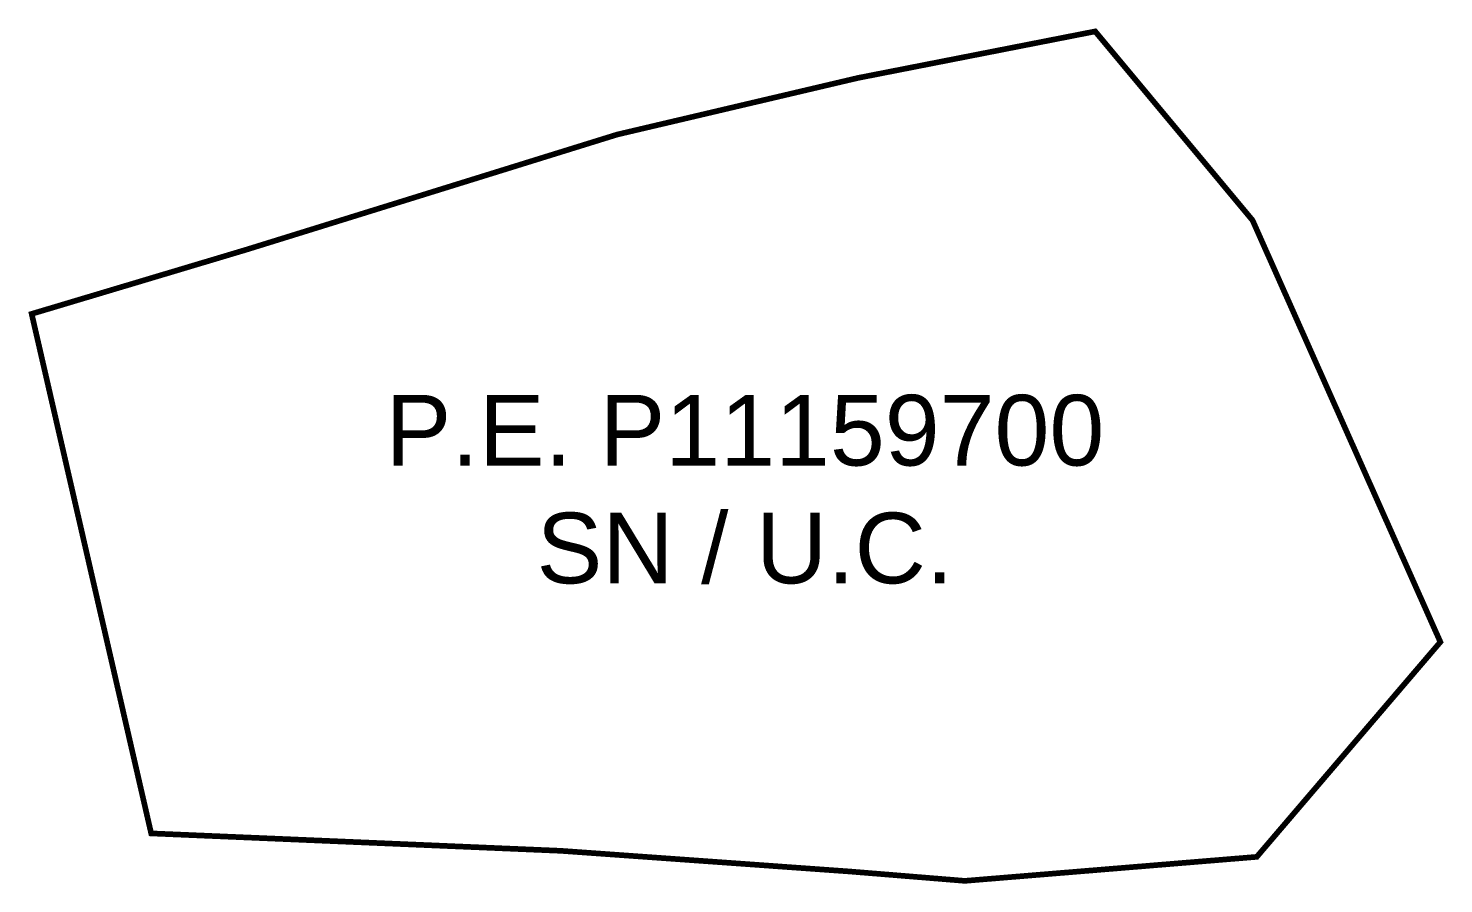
# Model space of a CAD drawing. Header units: metres. Extents: x 561401 to 594056, y 8460144 to 8508504.
# Drawn here: x 572819.8 to 572869.8, y 8479896.1 to 8479926.4 of the extents above; entities that cross this region are included whole.
import ezdxf

# ---------------------------------------------------------------- set-up
doc = ezdxf.new("R2010")
doc.units = ezdxf.units.M
for name, color, linetype in [('1.2. AFECTADOS BASE GRAFICA SUNARP', 150, 'Continuous'), ('1.2. BASE GRAFICA SUNARP', 150, 'Continuous'), ('1.3 ETIQUETA P.E. Y U.C.', 1, 'Continuous')]:
    doc.layers.add(name, color=color, linetype=linetype)
doc.styles.add('Arial', font='arial.ttf', dxfattribs={"height": 1})

msp = doc.modelspace()

# ---------------------------------------------------------------- linework, layer by layer
at = {"layer": '1.2. AFECTADOS BASE GRAFICA SUNARP', "color": 64, "linetype": 'Continuous', "lineweight": -3, "const_width": 0.2}
msp.add_lwpolyline([(572827.486, 8479918.568), (572840.598, 8479922.638), (572849.12, 8479924.641), (572857.517, 8479926.288), (572863.084, 8479919.606), (572869.731, 8479904.686), (572863.234, 8479897.084), (572852.903, 8479896.235), (572848.817, 8479896.568), (572838.624, 8479897.297), (572824.112, 8479897.914), (572819.883, 8479916.294), (572827.486, 8479918.568)], close=True, dxfattribs=at)
at = {"layer": '1.2. BASE GRAFICA SUNARP', "color": 64, "linetype": 'Continuous', "lineweight": -3, "const_width": 0.2}
msp.add_lwpolyline([(572869.731, 8479904.686), (572863.084, 8479919.606), (572857.517, 8479926.288), (572849.12, 8479924.641), (572840.598, 8479922.638), (572827.486, 8479918.568), (572819.883, 8479916.294), (572824.112, 8479897.914), (572838.624, 8479897.297), (572848.817, 8479896.568), (572852.903, 8479896.235), (572863.234, 8479897.084), (572869.731, 8479904.686)], close=True, dxfattribs=at)

# ---------------------------------------------------------------- texts
at = {"layer": '1.3 ETIQUETA P.E. Y U.C.', "color": 1, "insert": (572845.122, 8479910.077), "char_height": 2.5, "attachment_point": 5, "style": 'Arial'}
msp.add_mtext('P.E. P11159700\\PSN / U.C.', dxfattribs=at)

doc.saveas('drawing.dxf')
